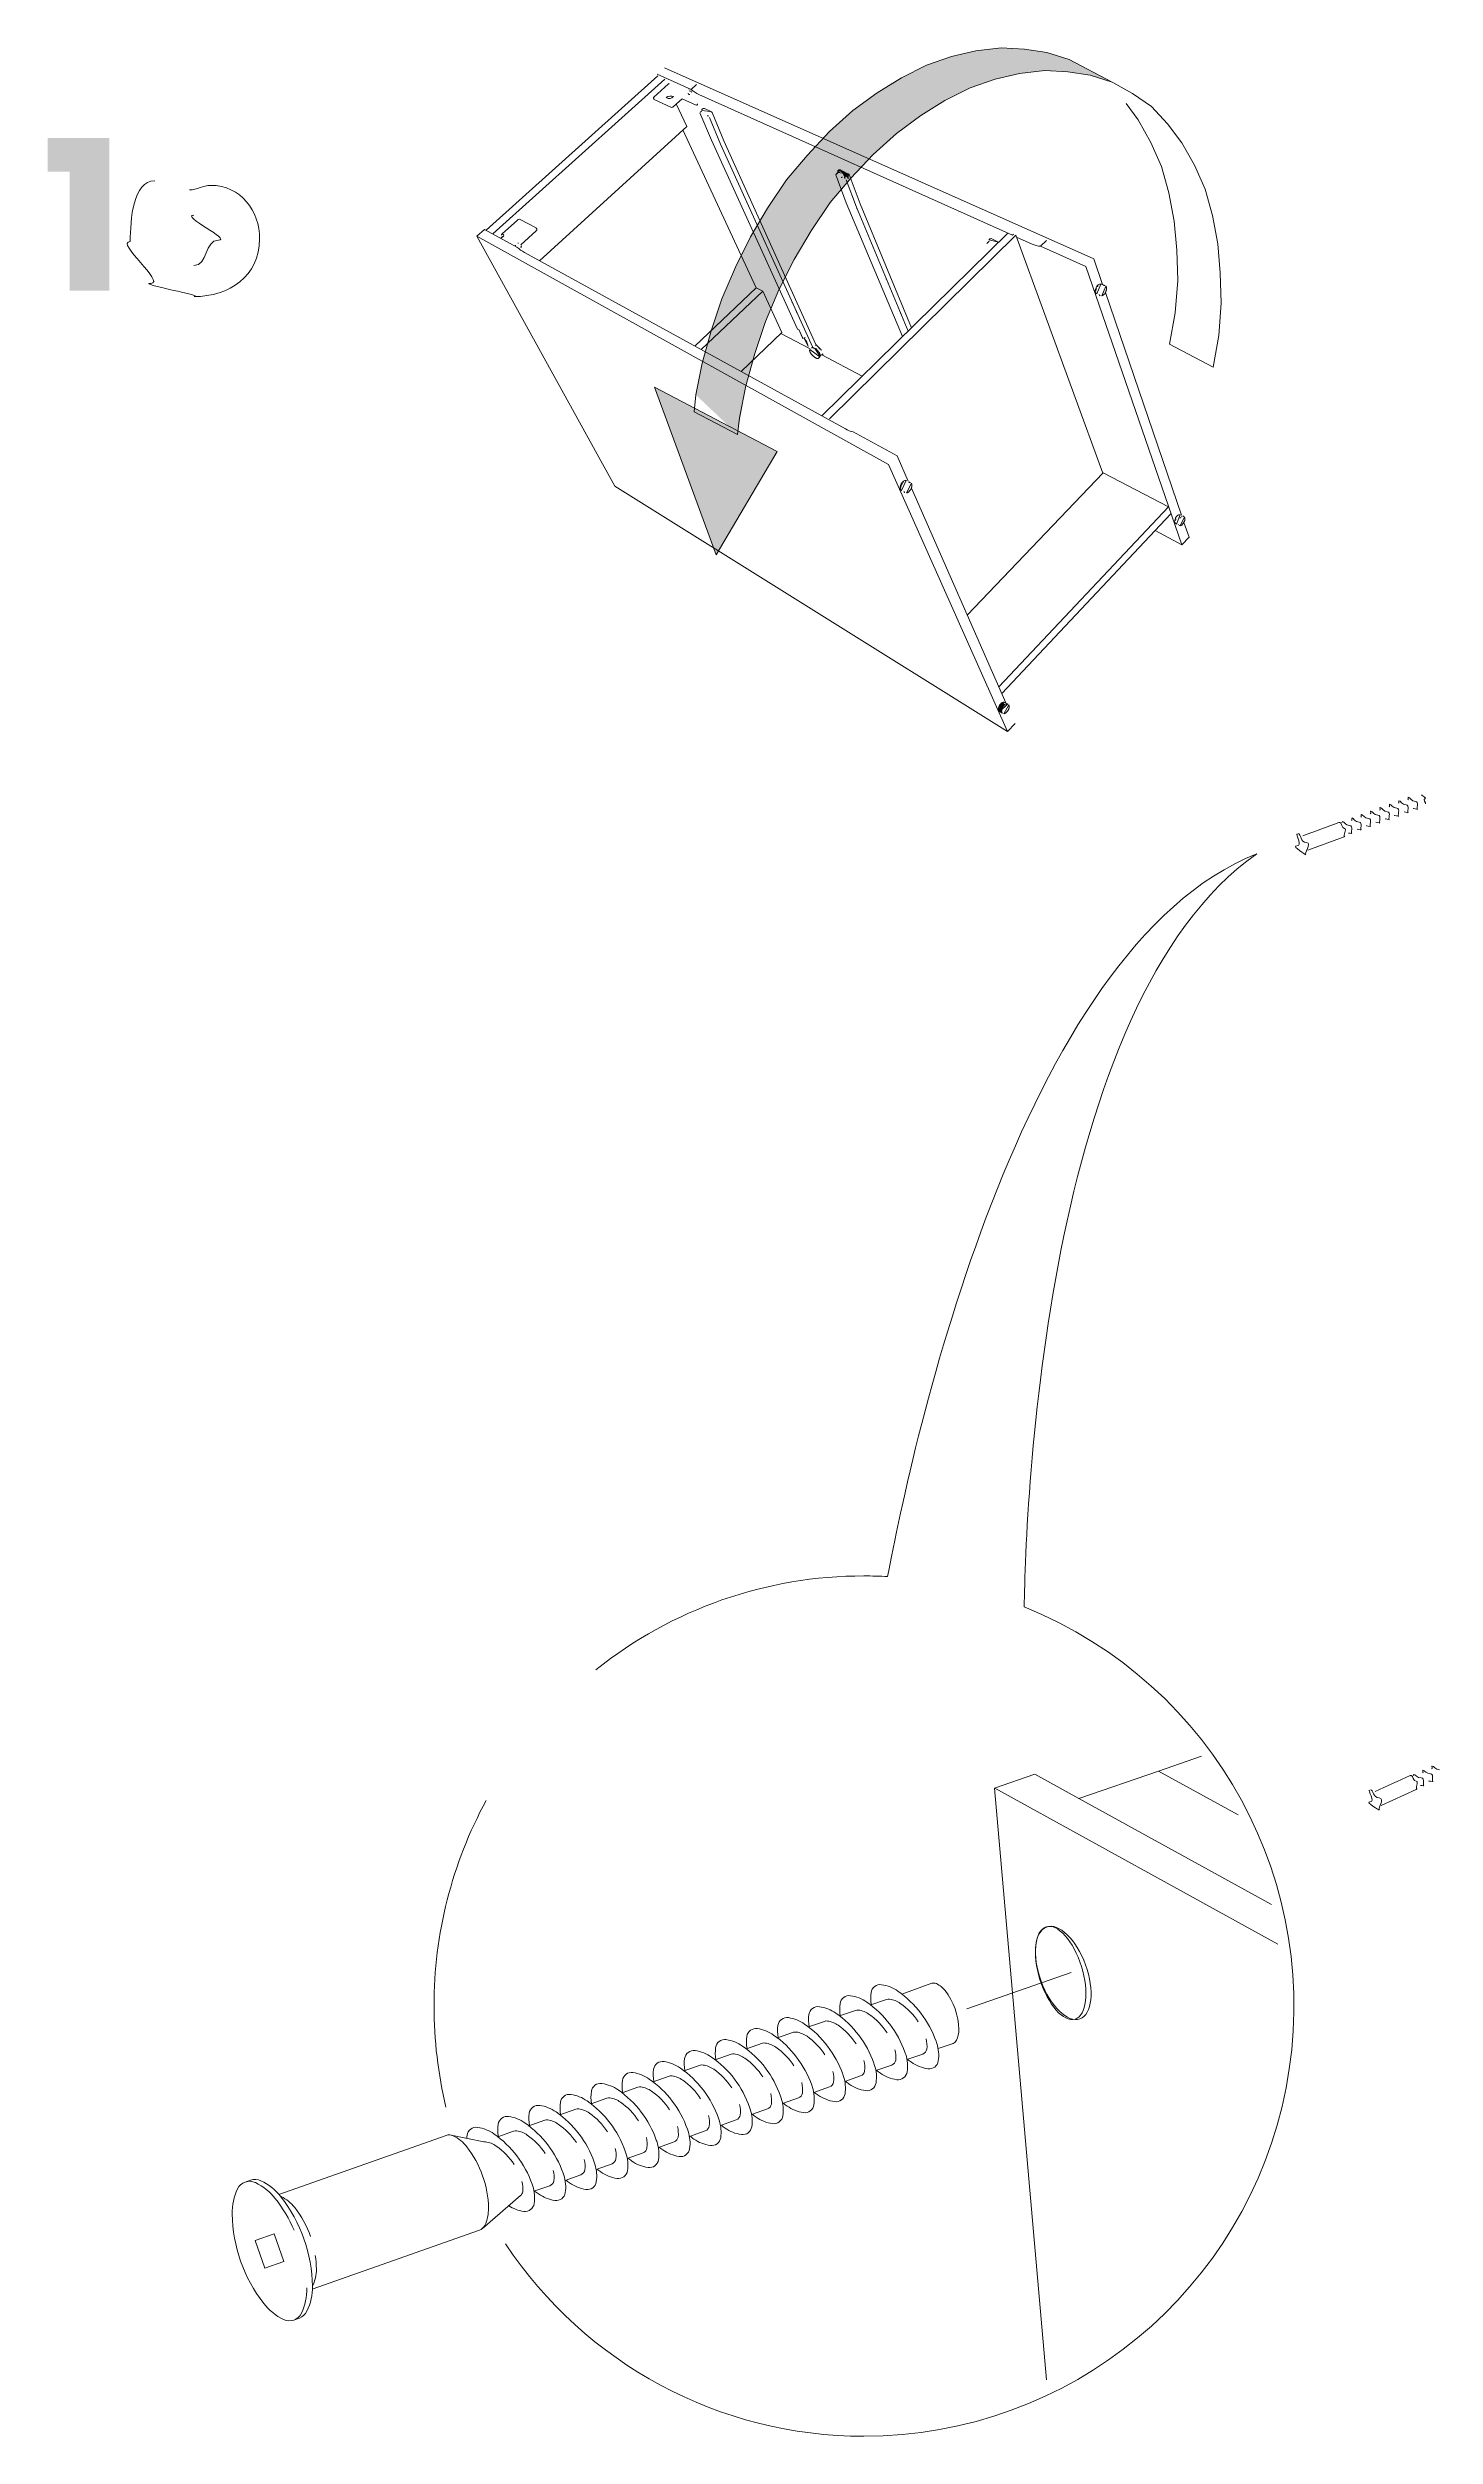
# Model space of a CAD drawing. Header units: metres. Extents: x -27.1 to 47.9, y -10.7 to 6.6.
# Drawn here: x 12.794 to 14.024, y -4.036 to -1.92 of the extents above; entities that cross this region are included whole.
import ezdxf

# ---------------------------------------------------------------- set-up
doc = ezdxf.new("R2010")
doc.units = ezdxf.units.M
doc.header["$MEASUREMENT"] = 0
doc.layers.add('PDF_Working_Num_Penna__255_Num_Penna__255_Num_Penna__255_Num_Penna__255_Num_Penna__255_Num_Penna__255', color=255, linetype='Continuous', lineweight=18)
doc.layers.add('PDF_Working_Num_Penna__7_Num_Penna__7_Num_Penna__7_Num_Penna__7_Num_Penna__7_Num_Penna__7', color=7, linetype='Continuous', lineweight=18)
doc.styles.add('GENERATED_STYLE_1', font='Arial')

msp = doc.modelspace()

# ---------------------------------------------------------------- hatches: boundary and pattern name
at = {"layer": 'PDF_Working_Num_Penna__7_Num_Penna__7_Num_Penna__7_Num_Penna__7_Num_Penna__7_Num_Penna__7', "linetype": 'Continuous', "lineweight": 18}
for points in [[(13.5255, -2.0141), (13.5463, -1.9956), (13.5677, -1.9797), (13.5892, -1.9663), (13.6116, -1.9551), (13.6338, -1.9474), (13.6552, -1.9425), (13.6776, -1.9398), (13.6982, -1.9409), (13.718, -1.9439), (13.7374, -1.9501), (13.6994, -1.9301), (13.6794, -1.9237), (13.6596, -1.9207), (13.639, -1.9196), (13.6166, -1.9223), (13.5951, -1.9272), (13.5729, -1.9349), (13.5506, -1.9461), (13.5291, -1.9595), (13.5076, -1.9753), (13.4869, -1.9939), (13.467, -2.015), (13.4486, -2.0365), (13.4319, -2.0616), (13.4169, -2.087), (13.4034, -2.1139), (13.3914, -2.142), (13.3819, -2.1704), (13.3739, -2.1991), (13.3684, -2.2272), (13.4054, -2.2623), (13.4126, -2.2193), (13.4205, -2.1906), (13.4301, -2.1623), (13.442, -2.1341), (13.4555, -2.1072), (13.4705, -2.0818), (13.4873, -2.0567), (13.5057, -2.0352)], [(13.5255, -2.0141), (13.5463, -1.9956), (13.5677, -1.9797), (13.5892, -1.9663), (13.6116, -1.9551), (13.6338, -1.9474), (13.6552, -1.9425), (13.6776, -1.9398), (13.6982, -1.9409), (13.718, -1.9439), (13.7374, -1.9501), (13.6994, -1.9301), (13.6794, -1.9237), (13.6596, -1.9207), (13.639, -1.9196), (13.6166, -1.9223), (13.5951, -1.9272), (13.5729, -1.9349), (13.5506, -1.9461), (13.5291, -1.9595), (13.5076, -1.9753), (13.4869, -1.9939), (13.467, -2.015), (13.4486, -2.0365), (13.4319, -2.0616), (13.4169, -2.087), (13.4034, -2.1139), (13.3914, -2.142), (13.3819, -2.1704), (13.3739, -2.1991), (13.3684, -2.2272), (13.4054, -2.2623), (13.4126, -2.2193), (13.4205, -2.1906), (13.4301, -2.1623), (13.442, -2.1341), (13.4555, -2.1072), (13.4705, -2.0818), (13.4873, -2.0567), (13.5057, -2.0352)], [(12.8131, -2.0293), (12.8131, -2.1347), (12.8482, -2.1347), (12.8482, -1.9995), (12.7937, -1.9995), (12.7937, -2.0293)], [(13.4405, -2.2773), (13.3316, -2.2203), (13.3864, -2.369)], [(13.4405, -2.2773), (13.3316, -2.2203), (13.3864, -2.369)]]:
    msp.add_hatch(color=7, dxfattribs=at).paths.add_polyline_path(points)

# ---------------------------------------------------------------- linework, layer by layer
at = {"layer": 'PDF_Working_Num_Penna__255_Num_Penna__255_Num_Penna__255_Num_Penna__255_Num_Penna__255_Num_Penna__255', "color": 255, "linetype": 'Continuous', "lineweight": 18, "flags": 128}
for points in [[(13.5255, -2.0141), (13.5057, -2.0352), (13.4873, -2.0567), (13.4705, -2.0818), (13.4555, -2.1072), (13.442, -2.1341), (13.4301, -2.1623), (13.4205, -2.1906), (13.4126, -2.2193), (13.407, -2.2474), (13.4054, -2.2623), (13.3667, -2.2421), (13.3684, -2.2272), (13.3739, -2.1991), (13.3819, -2.1704), (13.3914, -2.142), (13.4034, -2.1139), (13.4169, -2.087), (13.4319, -2.0616), (13.4486, -2.0365), (13.467, -2.015), (13.4869, -1.9939), (13.5076, -1.9753), (13.5291, -1.9595), (13.5506, -1.9461), (13.5729, -1.9349), (13.5951, -1.9272), (13.6166, -1.9223), (13.639, -1.9196), (13.6596, -1.9207), (13.6794, -1.9237), (13.6994, -1.9301), (13.7374, -1.9501), (13.718, -1.9439), (13.6982, -1.9409), (13.6776, -1.9398), (13.6552, -1.9425), (13.6338, -1.9474), (13.6116, -1.9551), (13.5892, -1.9663), (13.5677, -1.9797), (13.5463, -1.9956)], [(13.4405, -2.2773), (13.3316, -2.2203), (13.3864, -2.369)]]:
    msp.add_lwpolyline(points, close=True, dxfattribs=at)
for points in [[(13.7498, -1.9691), (13.7606, -1.9835), (13.7718, -2.0035), (13.7812, -2.0248), (13.7877, -2.0481), (13.7925, -2.0731), (13.7947, -2.0988), (13.7956, -2.1258), (13.7932, -2.1545), (13.7884, -2.1823), (13.827, -2.2025), (13.8319, -2.1747), (13.8342, -2.146), (13.8333, -2.119), (13.8312, -2.0933), (13.8263, -2.0683), (13.8198, -2.045), (13.8104, -2.0237), (13.7992, -2.0037), (13.7866, -1.9869), (13.7722, -1.9715), (13.7554, -1.9602), (13.7381, -1.9503), (13.7374, -1.9501)], [(13.6087, -3.6575), (13.7011, -3.6253)]]:
    msp.add_lwpolyline(points, dxfattribs=at)
at = {"layer": 'PDF_Working_Num_Penna__7_Num_Penna__7_Num_Penna__7_Num_Penna__7_Num_Penna__7_Num_Penna__7', "color": 7, "linetype": 'Continuous', "lineweight": 18, "flags": 128}
for points in [[(13.5255, -2.0141), (13.5057, -2.0352), (13.4873, -2.0567), (13.4705, -2.0818), (13.4555, -2.1072), (13.442, -2.1341), (13.4301, -2.1623), (13.4205, -2.1906), (13.4126, -2.2193), (13.407, -2.2474), (13.4054, -2.2623), (13.3667, -2.2421), (13.3684, -2.2272), (13.3739, -2.1991), (13.3819, -2.1704), (13.3914, -2.142), (13.4034, -2.1139), (13.4169, -2.087), (13.4319, -2.0616), (13.4486, -2.0365), (13.467, -2.015), (13.4869, -1.9939), (13.5076, -1.9753), (13.5291, -1.9595), (13.5506, -1.9461), (13.5729, -1.9349), (13.5951, -1.9272), (13.6166, -1.9223), (13.639, -1.9196), (13.6596, -1.9207), (13.6794, -1.9237), (13.6994, -1.9301), (13.7374, -1.9501), (13.718, -1.9439), (13.6982, -1.9409), (13.6776, -1.9398), (13.6552, -1.9425), (13.6338, -1.9474), (13.6116, -1.9551), (13.5892, -1.9663), (13.5677, -1.9797), (13.5463, -1.9956)], [(13.331, -1.9652), (13.3307, -1.9645), (13.3307, -1.9644), (13.3307, -1.964), (13.3308, -1.9638), (13.3309, -1.9636), (13.331, -1.9634)], [(13.3314, -1.9655), (13.3312, -1.9654)], [(13.3614, -1.9599), (13.3616, -1.96)], [(13.3619, -1.9607), (13.3621, -1.9609), (13.3623, -1.961), (13.3626, -1.9611), (13.3628, -1.961), (13.3629, -1.9609)], [(13.362, -1.9562), (13.3623, -1.9564)], [(13.3629, -1.9576), (13.363, -1.9578), (13.3632, -1.958)], [(13.3649, -1.9588), (13.3638, -1.9583)], [(13.3686, -1.9704), (13.3689, -1.9705)], [(13.3692, -1.9704), (13.3698, -1.9699), (13.3699, -1.9697), (13.3699, -1.9694)], [(13.3732, -1.976), (13.3731, -1.9762), (13.3729, -1.9763), (13.3727, -1.9764), (13.3726, -1.9765), (13.3725, -1.9766)], [(13.3791, -1.9792), (13.379, -1.9794), (13.379, -1.9797), (13.379, -1.9799), (13.3791, -1.9801), (13.3792, -1.9802)], [(13.381, -1.976), (13.3812, -1.9763)], [(13.3817, -1.9764), (13.3815, -1.9764)], [(13.3824, -1.9765), (13.3823, -1.9764), (13.3821, -1.9764), (13.3819, -1.9764)], [(13.3828, -1.9769), (13.3826, -1.9766)], [(13.494, -2.0303), (13.4923, -2.0319)], [(13.4937, -2.0309), (13.4936, -2.031), (13.4934, -2.0312), (13.4933, -2.0313), (13.4931, -2.0314), (13.493, -2.0315)], [(13.4948, -2.0299), (13.4937, -2.0309)], [(13.4948, -2.0299), (13.494, -2.0303)], [(13.4942, -2.0288), (13.4941, -2.03)], [(13.4948, -2.0299), (13.4955, -2.0293)], [(13.4953, -2.0284), (13.4952, -2.0285), (13.4951, -2.0287)], [(13.496, -2.0284), (13.4957, -2.0283), (13.4955, -2.0284)], [(13.4956, -2.0299), (13.4956, -2.0301)], [(13.5019, -2.0326), (13.5013, -2.0311), (13.496, -2.0284)], [(13.5029, -2.0314), (13.5027, -2.0314), (13.5025, -2.0314)], [(13.5037, -2.0315), (13.5036, -2.0314), (13.5033, -2.0314), (13.5031, -2.0314)], [(13.5042, -2.032), (13.504, -2.0317)], [(13.4972, -2.0346), (13.4976, -2.0345), (13.4977, -2.0345), (13.4979, -2.0345)], [(13.4983, -2.0344), (13.498, -2.0343), (13.4977, -2.0344)], [(13.5003, -2.0343), (13.5002, -2.0344), (13.5001, -2.0348), (13.5001, -2.0349), (13.5003, -2.0353), (13.5004, -2.0354)], [(13.5004, -2.034), (13.5004, -2.0342), (13.5003, -2.0343), (13.5003, -2.0345), (13.5003, -2.0347), (13.5004, -2.035), (13.5006, -2.0352)], [(13.5034, -2.0332), (13.5033, -2.0349), (13.5015, -2.033)], [(13.5033, -2.0357), (13.5033, -2.0354), (13.5032, -2.0352), (13.5033, -2.035), (13.5034, -2.0353), (13.5034, -2.0355)], [(13.5033, -2.0349), (13.5035, -2.0349), (13.5037, -2.0349)], [(13.5033, -2.035), (13.5036, -2.0351)], [(13.5037, -2.033), (13.5036, -2.0331), (13.5034, -2.0332)], [(13.5042, -2.032), (13.5042, -2.0321), (13.5042, -2.0323), (13.5042, -2.0325), (13.5041, -2.0326), (13.5039, -2.0328)], [(13.511, -2.0616), (13.5111, -2.0619), (13.5112, -2.0621), (13.5113, -2.0623)], [(13.198, -2.0861), (13.1961, -2.0878), (13.196, -2.088), (13.1959, -2.0882), (13.1958, -2.0884)], [(13.1965, -2.0846), (13.1979, -2.0854)], [(13.1967, -2.0868), (13.1966, -2.0869)], [(13.1979, -2.0854), (13.1981, -2.0855)], [(13.1981, -2.0855), (13.1982, -2.0857)], [(13.2084, -2.0946), (13.2083, -2.0948), (13.2082, -2.095), (13.2081, -2.0952)], [(13.2111, -2.0926), (13.2109, -2.0926), (13.2106, -2.0927)], [(13.2131, -2.0966), (13.2133, -2.0965), (13.2134, -2.0963), (13.2135, -2.0961), (13.2136, -2.0959), (13.2136, -2.0956), (13.2137, -2.0954), (13.2136, -2.0952)], [(13.2274, -2.0803), (13.2274, -2.0804), (13.2274, -2.0808), (13.2274, -2.081), (13.2273, -2.0812), (13.2272, -2.0814), (13.227, -2.0815)], [(13.6281, -2.0913), (13.6263, -2.093)], [(13.6283, -2.091), (13.6282, -2.0911), (13.6281, -2.0913)], [(13.6491, -2.0857), (13.65, -2.0848)], [(13.2115, -2.0972), (13.2114, -2.0973)], [(13.537, -2.1238), (13.537, -2.1242), (13.5371, -2.1243), (13.5372, -2.1245)], [(13.7231, -2.1351), (13.723, -2.1353)], [(13.7231, -2.1345), (13.7231, -2.1347)], [(13.7233, -2.1339), (13.7232, -2.1341)], [(13.7234, -2.1333), (13.7234, -2.1335), (13.7233, -2.1338)], [(13.7236, -2.133), (13.7235, -2.1331)], [(13.7248, -2.1307), (13.7247, -2.1309), (13.7246, -2.1311), (13.7245, -2.1312), (13.7244, -2.1314)], [(13.7271, -2.1291), (13.727, -2.1292)], [(13.7318, -2.1309), (13.732, -2.1312), (13.7321, -2.1314), (13.7322, -2.1317), (13.7323, -2.132), (13.7323, -2.1323), (13.7324, -2.1326), (13.7324, -2.1329), (13.7324, -2.1332), (13.7324, -2.1336), (13.7323, -2.134), (13.7322, -2.1343), (13.7322, -2.1347), (13.732, -2.1351), (13.7319, -2.1354), (13.7318, -2.1358), (13.7316, -2.1362), (13.7314, -2.1365), (13.7312, -2.1368), (13.731, -2.1372), (13.7308, -2.1375), (13.7306, -2.1378), (13.7303, -2.138), (13.7301, -2.1383), (13.7298, -2.1385), (13.7296, -2.1388), (13.7293, -2.1389), (13.729, -2.1391), (13.7287, -2.1392), (13.7285, -2.1393), (13.7282, -2.1394)], [(13.7301, -2.1302), (13.7299, -2.1302)], [(13.7309, -2.1303), (13.7311, -2.1304), (13.7308, -2.1303), (13.7306, -2.1302), (13.7303, -2.1302), (13.73, -2.1303)], [(13.7309, -2.1303), (13.7307, -2.1302)], [(13.4526, -2.1425), (13.4525, -2.1423)], [(13.4538, -2.145), (13.4536, -2.1448), (13.4535, -2.1446)], [(13.4541, -2.1458), (13.4539, -2.1455)], [(13.4544, -2.1463), (13.4542, -2.1461)], [(13.4573, -2.1527), (13.4571, -2.1525)], [(13.4576, -2.1537), (13.4575, -2.1535)], [(13.458, -2.1543), (13.4579, -2.1542), (13.4577, -2.154)], [(13.5498, -2.1546), (13.5499, -2.1549), (13.55, -2.1551), (13.5501, -2.1553)], [(13.7259, -2.1383), (13.726, -2.1384)], [(13.7261, -2.1386), (13.7262, -2.1387)], [(13.7265, -2.1391), (13.7263, -2.1389)], [(13.7268, -2.1393), (13.7266, -2.1392)], [(13.4596, -2.1692), (13.4629, -2.1766), (13.4631, -2.1768), (13.4632, -2.177)], [(13.4636, -2.1772), (13.4636, -2.1774)], [(13.4645, -2.177), (13.4654, -2.1762)], [(13.4646, -2.1769), (13.4647, -2.1771)], [(13.4784, -2.1934), (13.4772, -2.1946), (13.4769, -2.1948), (13.4767, -2.1949), (13.4765, -2.1949), (13.4762, -2.1949), (13.4758, -2.1949), (13.4756, -2.1948), (13.4754, -2.1948), (13.4752, -2.1947), (13.475, -2.1946), (13.4747, -2.1945), (13.4744, -2.1943), (13.4742, -2.1942), (13.4739, -2.194), (13.4736, -2.1938), (13.4734, -2.1936), (13.4731, -2.1934), (13.4728, -2.1932), (13.4726, -2.193), (13.4723, -2.1927), (13.4721, -2.1925), (13.4718, -2.1923), (13.4716, -2.192), (13.4714, -2.1918), (13.4712, -2.1915), (13.4709, -2.1913), (13.4707, -2.191), (13.4705, -2.1908), (13.4704, -2.1905), (13.4702, -2.1902), (13.47, -2.19), (13.4699, -2.1897), (13.4697, -2.1895), (13.4696, -2.1892), (13.4695, -2.189), (13.4694, -2.1888), (13.4694, -2.1885), (13.4693, -2.1883), (13.4693, -2.1881), (13.4692, -2.1879), (13.4692, -2.1877), (13.4692, -2.1875), (13.4693, -2.1872), (13.4694, -2.187), (13.4695, -2.1869)], [(13.4708, -2.1856), (13.4711, -2.1854), (13.4714, -2.1853), (13.4717, -2.1852)], [(13.472, -2.1851), (13.4721, -2.1853), (13.4722, -2.1854), (13.4725, -2.1856), (13.4728, -2.1857), (13.4731, -2.1858), (13.4734, -2.1859)], [(13.4738, -2.186), (13.4741, -2.1862), (13.4744, -2.1864), (13.4747, -2.1866), (13.4749, -2.1868), (13.4752, -2.187), (13.4755, -2.1872), (13.4757, -2.1874), (13.476, -2.1877), (13.4762, -2.1879), (13.4764, -2.1882), (13.4767, -2.1884), (13.4769, -2.1887), (13.4771, -2.1889), (13.4773, -2.1892), (13.4775, -2.1894), (13.4777, -2.1897), (13.4779, -2.1899), (13.478, -2.1902), (13.4781, -2.1904), (13.4783, -2.1907), (13.4784, -2.191), (13.4785, -2.1912), (13.4786, -2.1914), (13.4787, -2.1916), (13.4787, -2.1919), (13.4788, -2.1921), (13.4788, -2.1923), (13.4788, -2.1925), (13.4788, -2.1927), (13.4787, -2.1929), (13.4786, -2.1932)], [(13.4747, -2.1823), (13.4748, -2.1827), (13.4748, -2.1828), (13.4747, -2.183), (13.4746, -2.1832), (13.4744, -2.1833), (13.4746, -2.1832), (13.4747, -2.1831)], [(13.4751, -2.1828), (13.4789, -2.1866)], [(13.4754, -2.1863), (13.4752, -2.1862)], [(13.4781, -2.1864), (13.4778, -2.1862), (13.4775, -2.1862)], [(13.4781, -2.1864), (13.4784, -2.1863), (13.4787, -2.1864)], [(13.4791, -2.1869), (13.4794, -2.1874), (13.4795, -2.1877), (13.4794, -2.188)], [(13.4793, -2.1916), (13.4795, -2.1917), (13.4797, -2.1918), (13.48, -2.1918)], [(13.4803, -2.1917), (13.4808, -2.1913), (13.4809, -2.1911), (13.4808, -2.1908)], [(13.4405, -2.2773), (13.3316, -2.2203), (13.3864, -2.369)], [(13.5508, -2.3066), (13.5507, -2.3068), (13.5506, -2.307)], [(13.5512, -2.306), (13.551, -2.3062), (13.5509, -2.3064)], [(13.5516, -2.3055), (13.5514, -2.3056), (13.5513, -2.3058)], [(13.5527, -2.3043), (13.5525, -2.3044)], [(13.5543, -2.3033), (13.5541, -2.3034)], [(13.5547, -2.3032), (13.5546, -2.3033)], [(13.5594, -2.3055), (13.5595, -2.3058), (13.5596, -2.3061), (13.5597, -2.3064), (13.5598, -2.3067), (13.5598, -2.307), (13.5598, -2.3073), (13.5598, -2.3076), (13.5598, -2.308), (13.5598, -2.3084), (13.5597, -2.3087), (13.5596, -2.3091), (13.5595, -2.3095), (13.5594, -2.3099), (13.5592, -2.3102), (13.559, -2.3106), (13.5588, -2.311), (13.5586, -2.3113), (13.5584, -2.3116), (13.5581, -2.3119), (13.5579, -2.3122), (13.5576, -2.3125), (13.5574, -2.3128), (13.5571, -2.313), (13.5568, -2.3133), (13.5565, -2.3135), (13.5562, -2.3136), (13.5559, -2.3138), (13.5556, -2.3139), (13.5553, -2.3139), (13.555, -2.314)], [(13.5584, -2.3048), (13.5586, -2.3049), (13.5584, -2.3047), (13.5581, -2.3047), (13.5577, -2.3046), (13.5574, -2.3046), (13.5571, -2.3047)], [(13.55, -2.3096), (13.5499, -2.3098)], [(13.55, -2.309), (13.55, -2.3092)], [(13.5502, -2.3084), (13.5501, -2.3086), (13.5501, -2.3088)], [(13.5503, -2.3078), (13.5502, -2.308)], [(13.5506, -2.3072), (13.5505, -2.3073), (13.5504, -2.3076)], [(13.5528, -2.3129), (13.5529, -2.3131)], [(13.5531, -2.3133), (13.5532, -2.3134)], [(13.5533, -2.3136), (13.5535, -2.3137)], [(13.7936, -2.3386), (13.7935, -2.3388)], [(13.7939, -2.3376), (13.7938, -2.3377)], [(13.7941, -2.337), (13.794, -2.3372), (13.7939, -2.3374)], [(13.7959, -2.3344), (13.796, -2.3343)], [(13.7961, -2.3421), (13.7962, -2.3422)], [(13.7969, -2.3429), (13.7971, -2.343)], [(13.7975, -2.3364), (13.7976, -2.3363)], [(13.8015, -2.3353), (13.8016, -2.3355), (13.8017, -2.3357), (13.8018, -2.3359), (13.8019, -2.3361), (13.8019, -2.3363), (13.802, -2.3366), (13.802, -2.3369), (13.802, -2.3372), (13.802, -2.3375), (13.8019, -2.3378), (13.8018, -2.3382), (13.8018, -2.3385), (13.8017, -2.3388), (13.8015, -2.3392), (13.8014, -2.3395), (13.8013, -2.3398), (13.8011, -2.3401), (13.8009, -2.3404), (13.8007, -2.3407), (13.8005, -2.341), (13.8003, -2.3413), (13.8001, -2.3416), (13.7999, -2.3418), (13.7996, -2.3421), (13.7994, -2.3423), (13.7992, -2.3425), (13.7989, -2.3426), (13.7987, -2.3427), (13.7984, -2.3429), (13.7982, -2.343), (13.798, -2.343), (13.7977, -2.3431)], [(13.7979, -2.336), (13.798, -2.3359)], [(13.7983, -2.3357), (13.7984, -2.3355)], [(13.799, -2.3351), (13.7992, -2.335)], [(13.801, -2.3349), (13.8006, -2.3348), (13.8004, -2.3348), (13.8001, -2.3348), (13.7999, -2.3348)], [(13.6372, -2.5052), (13.6372, -2.5054)], [(13.6372, -2.5054), (13.6395, -2.5068)], [(13.6372, -2.5059), (13.6395, -2.5073)], [(13.6372, -2.5064), (13.6395, -2.5078)], [(13.6374, -2.5046), (13.6373, -2.5048)], [(13.6373, -2.5049), (13.6396, -2.5063), (13.6397, -2.5061)], [(13.6375, -2.5043), (13.6397, -2.5058), (13.6398, -2.5056)], [(13.6378, -2.5035), (13.6377, -2.5037), (13.6376, -2.5039)], [(13.6377, -2.5038), (13.6399, -2.5052), (13.64, -2.505)], [(13.638, -2.503), (13.6379, -2.5032), (13.6378, -2.5034)], [(13.6379, -2.5032), (13.6402, -2.5046), (13.6403, -2.5045)], [(13.6383, -2.5025), (13.6382, -2.5026), (13.6381, -2.5028)], [(13.6382, -2.5027), (13.6405, -2.5041), (13.6406, -2.504)], [(13.6387, -2.502), (13.6385, -2.5021), (13.6384, -2.5023)], [(13.6385, -2.5022), (13.6408, -2.5036), (13.6409, -2.5035)], [(13.639, -2.5015), (13.6389, -2.5016), (13.6388, -2.5018)], [(13.6389, -2.5017), (13.6411, -2.5031), (13.6413, -2.503)], [(13.6394, -2.5011), (13.6393, -2.5012)], [(13.6393, -2.5012), (13.6415, -2.5027), (13.6417, -2.5026)], [(13.6395, -2.5068), (13.6396, -2.5066)], [(13.6395, -2.5073), (13.6395, -2.5071)], [(13.6395, -2.5078), (13.6395, -2.5076)], [(13.6396, -2.5082), (13.6395, -2.5081)], [(13.6397, -2.5086), (13.6396, -2.5085)], [(13.6398, -2.5007), (13.6397, -2.5008)], [(13.6397, -2.5008), (13.6419, -2.5022), (13.6421, -2.5022)], [(13.6401, -2.5092), (13.64, -2.5091)], [(13.6403, -2.5004), (13.6401, -2.5005)], [(13.6403, -2.5004), (13.6425, -2.5018), (13.6424, -2.5019)], [(13.6407, -2.5001), (13.6405, -2.5002)], [(13.6411, -2.4999), (13.6409, -2.5)], [(13.6457, -2.5019), (13.6458, -2.502), (13.6459, -2.5023), (13.646, -2.5025), (13.6461, -2.5027), (13.6461, -2.503), (13.6461, -2.5033), (13.6461, -2.5036), (13.6461, -2.5039), (13.6461, -2.5042), (13.646, -2.5046), (13.6459, -2.5049), (13.6458, -2.5052), (13.6457, -2.5056), (13.6455, -2.5059), (13.6454, -2.5062), (13.6452, -2.5066), (13.645, -2.5069), (13.6448, -2.5072), (13.6446, -2.5075), (13.6444, -2.5078), (13.6441, -2.5081), (13.6439, -2.5083), (13.6436, -2.5085), (13.6434, -2.5088), (13.6431, -2.509), (13.6429, -2.5092), (13.6426, -2.5093), (13.6423, -2.5094), (13.6421, -2.5095), (13.6418, -2.5096), (13.6416, -2.5096), (13.6413, -2.5097)], [(13.643, -2.5015), (13.6428, -2.5016)], [(13.6434, -2.5013), (13.6433, -2.5014)], [(13.6438, -2.5012), (13.6436, -2.5012)], [(13.6452, -2.5014), (13.645, -2.5013), (13.6448, -2.5012), (13.6445, -2.5012), (13.6443, -2.5012), (13.644, -2.5012), (13.6437, -2.5013)], [(13.6442, -2.5011), (13.644, -2.5011)], [(13.6449, -2.5013), (13.6448, -2.5012)], [(12.9945, -3.8568), (12.9775, -3.8628)]]:
    msp.add_lwpolyline(points, close=True, dxfattribs=at)
for points in [[(13.1825, -2.0813), (13.3347, -1.9446)], [(13.334, -1.9431), (13.3641, -1.9566)], [(13.729, -2.1294), (13.7211, -2.1065), (13.3405, -1.9373)], [(13.3407, -1.9473), (13.1882, -2.0844)], [(13.3312, -1.9633), (13.3442, -1.9515), (13.3445, -1.9514), (13.3448, -1.9513)], [(13.7498, -1.9691), (13.7606, -1.9835), (13.7718, -2.0035), (13.7812, -2.0248), (13.7877, -2.0481), (13.7925, -2.0731), (13.7947, -2.0988), (13.7956, -2.1258), (13.7932, -2.1545), (13.7884, -2.1823), (13.827, -2.2025), (13.8319, -2.1747), (13.8342, -2.146), (13.8333, -2.119), (13.8312, -2.0933), (13.8263, -2.0683), (13.8198, -2.045), (13.8104, -2.0237), (13.7992, -2.0037), (13.7866, -1.9869), (13.7722, -1.9715), (13.7554, -1.9602), (13.7381, -1.9503), (13.7374, -1.9501)], [(13.2297, -2.1083), (13.3602, -1.9895)], [(13.3602, -1.9895), (13.3509, -1.9694)], [(13.3821, -2.0015), (13.3719, -1.9772)], [(13.3902, -2.005), (13.3804, -1.9815)], [(13.3932, -2.0021), (13.3828, -1.9769)], [(13.4219, -2.1323), (13.3569, -1.9924)], [(13.459, -2.1692), (13.4585, -2.169), (13.3821, -2.0015)], [(13.472, -2.1851), (13.3902, -2.005)], [(13.4751, -2.1828), (13.4749, -2.1826), (13.4748, -2.1825), (13.3932, -2.0021)], [(13.5017, -2.0571), (13.4923, -2.0321)], [(13.5107, -2.0609), (13.5016, -2.0367)], [(13.5139, -2.058), (13.5042, -2.032)], [(13.5515, -2.1755), (13.5017, -2.0571)], [(13.5565, -2.1706), (13.5107, -2.0609)], [(13.5594, -2.1677), (13.5139, -2.058)], [(13.6447, -2.5256), (13.5392, -2.2888), (13.1741, -2.0866)], [(13.2131, -2.0942), (13.2269, -2.0817)], [(13.6448, -2.0838), (13.4799, -2.2458)], [(13.4867, -2.2483), (13.652, -2.0857)], [(13.652, -2.0857), (13.7293, -2.2967)], [(13.674, -2.0955), (13.7141, -2.1135)], [(13.7141, -2.1135), (13.7993, -2.36)], [(13.4085, -2.2065), (13.4445, -2.1718), (13.4276, -2.1353), (13.4219, -2.1323), (13.3675, -2.184)], [(13.4276, -2.1353), (13.3731, -2.1871)], [(13.7989, -2.3337), (13.7314, -2.1365)], [(13.4696, -2.1864), (13.4436, -2.1727)], [(13.5157, -2.2106), (13.4799, -2.1918)], [(13.6089, -2.4223), (13.7295, -2.2964)], [(13.7295, -2.2964), (13.7873, -2.3263)], [(13.5594, -2.3099), (13.6432, -2.5001)], [(13.7873, -2.3263), (13.6369, -2.4859)], [(13.7895, -2.3326), (13.6396, -2.4919)], [(13.7993, -2.36), (13.7755, -2.3474)], [(13.8011, -2.3402), (13.8056, -2.3533), (13.7993, -2.36)], [(13.911, -2.6306), (13.943, -2.6188)], [(13.6689, -3.4494), (13.6332, -3.4619)], [(13.7784, -3.4468), (13.708, -3.4711), (13.6689, -3.4494)], [(13.7784, -3.4468), (13.8165, -3.4336)], [(13.8493, -3.4856), (13.7784, -3.4468)], [(13.6332, -3.4619), (13.6791, -3.9863)], [(13.8843, -3.6002), (13.6333, -3.4619)], [(13.8787, -3.565), (13.708, -3.4711)], [(13.976, -3.4771), (14.0071, -3.4631)], [(13.6087, -3.6575), (13.7011, -3.6253)], [(13.0031, -3.8812), (12.9861, -3.8872), (12.9775, -3.8628)], [(12.9945, -3.8568), (13.0031, -3.8812)]]:
    msp.add_lwpolyline(points, dxfattribs=at)
for points in [[(13.3314, -1.9655), (13.3461, -1.9723, 0.271074), (13.3484, -1.9717), (13.3561, -1.9647), (13.3686, -1.9704)], [(13.6491, -2.0857), (13.371, -1.9609, -0.061903), (13.3641, -1.9566), (13.369, -1.9522)], [(13.1962, -2.0858), (13.1961, -2.0855), (13.1961, -2.0853), (13.1961, -2.0851), (13.1962, -2.085), (13.1963, -2.0848), (13.1965, -2.0846), (13.2101, -2.0723, -0.302676), (13.2125, -2.0717), (13.2267, -2.0793), (13.2269, -2.0795), (13.2274, -2.0803)], [(13.5566, -2.3037), (13.5467, -2.2813), (13.5079, -2.26, -0.084788), (13.5009, -2.2573), (13.2165, -2.101, -0.048701), (13.2097, -2.0963), (13.181, -2.0805), (13.1741, -2.0866), (13.2964, -2.3081), (13.6447, -2.5256), (13.6513, -2.5185)], [(13.6792, -2.0904), (13.674, -2.0955, -0.098524), (13.6665, -2.0936), (13.6526, -2.0873)], [(13.5384, -3.2744, 0.013721), (13.5174, -3.2738, 0.170627), (13.2798, -3.3569)], [(13.1997, -3.8657, 0.251647), (13.5174, -4.0362, 0.825131), (13.6595, -3.3013)], [(13.1825, -3.4727, 0.125882), (13.1362, -3.655, 0.059247), (13.1468, -3.7445)], [(13.5561, -3.7022, 0.013418), (13.5595, -3.7047, 0.116392), (13.574, -3.7105, 0.413911), (13.5833, -3.7036, 0.116309), (13.5819, -3.6881, 0.003523), (13.5813, -3.6862, 0.156719), (13.5475, -3.6418, 0.116685), (13.533, -3.636, 0.413443), (13.5237, -3.643, 0.08056), (13.524, -3.6538)], [(13.5831, -3.6927), (13.5964, -3.688, 0.199741), (13.5994, -3.6853, 0.116909), (13.6015, -3.6757, 0.162178), (13.5893, -3.6413, 0.115581), (13.5816, -3.6351, 0.198968), (13.5777, -3.6348), (13.5509, -3.6443)], [(13.501, -3.7216, 0.013402), (13.5044, -3.7242, 0.11615), (13.5189, -3.7299, 0.415381), (13.5281, -3.723, 0.116641), (13.5268, -3.7075, 0.002145), (13.5262, -3.7057, 0.156796), (13.4924, -3.6612, 0.116579), (13.4779, -3.6555, 0.412933), (13.4686, -3.6624, 0.081427), (13.4688, -3.6733)], [(13.4958, -3.6637), (13.5099, -3.6588, -0.122264), (13.5125, -3.6585, -0.116369), (13.522, -3.6623, -0.09603), (13.5379, -3.6787)], [(13.5285, -3.7119, 0.011338), (13.532, -3.7144, 0.117025), (13.5464, -3.7202, 0.414959), (13.5557, -3.7133, 0.116568), (13.5544, -3.6978, 0.004288), (13.5537, -3.6959, 0.156814), (13.5199, -3.6515, 0.116898), (13.5055, -3.6458, 0.413812), (13.4962, -3.6527, 0.081837), (13.4964, -3.6635)], [(13.5234, -3.654), (13.5375, -3.649, -0.121143), (13.5401, -3.6488, -0.116344), (13.5496, -3.6526, -0.096465), (13.5655, -3.669)], [(13.4459, -3.7411, 0.01346), (13.4493, -3.7436, 0.116057), (13.4638, -3.7494, 0.414621), (13.473, -3.7425, 0.116289), (13.4717, -3.727, 0.002868), (13.4711, -3.7251, 0.156561), (13.4373, -3.6807, 0.116654), (13.4228, -3.6749, 0.4162), (13.4136, -3.6818, 0.080953), (13.4137, -3.6927)], [(13.4407, -3.6832), (13.4548, -3.6782, -0.119109), (13.4574, -3.678, -0.116136), (13.4669, -3.6817, -0.096311), (13.4828, -3.6982)], [(13.4734, -3.7314, 0.010498), (13.4769, -3.7339, 0.11666), (13.4913, -3.7396, 0.415309), (13.5006, -3.7328, 0.116572), (13.4993, -3.7173, 0.00642), (13.4986, -3.7154, 0.156699), (13.4648, -3.671, 0.116418), (13.4504, -3.6652, 0.414191), (13.4411, -3.6721, 0.081375), (13.4413, -3.683)], [(13.4683, -3.6735), (13.4824, -3.6685, -0.122403), (13.485, -3.6682, -0.115838), (13.4945, -3.672, -0.096452), (13.5104, -3.6885)], [(13.3908, -3.7606, 0.009854), (13.3942, -3.7631, 0.11609), (13.4087, -3.7688, 0.412522), (13.4179, -3.7619, 0.116317), (13.4166, -3.7464, 0.006433), (13.416, -3.7446, 0.156699), (13.3822, -3.7001, 0.116101), (13.3677, -3.6944, 0.414404), (13.3584, -3.7014, 0.08178), (13.3586, -3.7122)], [(13.4183, -3.7508, 0.010506), (13.4218, -3.7534, 0.115538), (13.4362, -3.7591, 0.414815), (13.4455, -3.7522, 0.116572), (13.4441, -3.7367, 0.00428), (13.4435, -3.7348, 0.156704), (13.4097, -3.6904, 0.116085), (13.3953, -3.6847, 0.413885), (13.3859, -3.6917, 0.081793), (13.3862, -3.7025)], [(13.3856, -3.7027), (13.3997, -3.6977, -0.120697), (13.4023, -3.6974, -0.115838), (13.4118, -3.7012, -0.096012), (13.4277, -3.7177)], [(13.4132, -3.6929), (13.4273, -3.6879, -0.120841), (13.4298, -3.6877, -0.115592), (13.4393, -3.6915, -0.096219), (13.4553, -3.7079)], [(13.5004, -3.7218), (13.5144, -3.7169, 0.279038), (13.5179, -3.7126, 0.107772), (13.5173, -3.7033)], [(13.528, -3.7121), (13.542, -3.7072, 0.278749), (13.5455, -3.7029, 0.106304), (13.5449, -3.6936)], [(13.5555, -3.7024), (13.5695, -3.6975, 0.278986), (13.5731, -3.6932, 0.10821), (13.5724, -3.6839)], [(13.3081, -3.7897, 0.012793), (13.3115, -3.7923, 0.116311), (13.326, -3.798, 0.41546), (13.3352, -3.7911, 0.116284), (13.3339, -3.7756, 0.00214), (13.3333, -3.7737, 0.156591), (13.2995, -3.7293, 0.11595), (13.285, -3.7236, 0.413507), (13.2757, -3.7305, 0.080958), (13.2759, -3.7414)], [(13.3357, -3.78, 0.011363), (13.3391, -3.7825, 0.116115), (13.3535, -3.7883, 0.414671), (13.3628, -3.7814, 0.116621), (13.3615, -3.7659, 0.005691), (13.3608, -3.764, 0.156625), (13.327, -3.7196, 0.116459), (13.3126, -3.7138, 0.413397), (13.3033, -3.7208, 0.081002), (13.3035, -3.7316)], [(13.3632, -3.7703, 0.008862), (13.3666, -3.7728, 0.116235), (13.3811, -3.7785, 0.414142), (13.3904, -3.7717, 0.116641), (13.389, -3.7562, 0.003523), (13.3884, -3.7543, 0.156726), (13.3546, -3.7099, 0.11575), (13.3402, -3.7041, 0.413856), (13.3309, -3.711, 0.080959), (13.3311, -3.7219)], [(13.3305, -3.7221), (13.3446, -3.7171, -0.12184), (13.3472, -3.7169, -0.116371), (13.3567, -3.7206, -0.096324), (13.3726, -3.7371)], [(13.358, -3.7124), (13.3722, -3.7074, -0.122879), (13.3747, -3.7072, -0.116594), (13.3842, -3.7109, -0.09643), (13.4002, -3.7274)], [(13.4453, -3.7413), (13.4593, -3.7364, 0.277707), (13.4628, -3.7321, 0.106399), (13.4622, -3.7228)], [(13.4729, -3.7316), (13.4869, -3.7266, 0.277554), (13.4904, -3.7223, 0.106335), (13.4898, -3.713)], [(13.253, -3.8092, 0.012583), (13.2564, -3.8117, 0.116369), (13.2709, -3.8175, 0.415256), (13.2801, -3.8106, 0.117171), (13.2788, -3.7951, 0.00142), (13.2782, -3.7932, 0.156453), (13.2444, -3.7488, 0.115579), (13.2299, -3.743, 0.413244), (13.2206, -3.75, 0.081002), (13.2208, -3.7608)], [(13.2478, -3.7513), (13.2619, -3.7463, -0.122233), (13.2645, -3.7461, -0.115999), (13.274, -3.7498, -0.096883), (13.2899, -3.7663)], [(13.2805, -3.7995, 0.011934), (13.284, -3.802, 0.116459), (13.2984, -3.8077, 0.415005), (13.3077, -3.8008, 0.116309), (13.3064, -3.7853, 0.010706), (13.3057, -3.7835, 0.156603), (13.2719, -3.739, 0.116065), (13.2575, -3.7333, 0.415553), (13.2483, -3.7401, 0.08137), (13.2484, -3.7511)], [(13.2754, -3.7416), (13.2895, -3.7366, -0.119109), (13.2921, -3.7363, -0.116868), (13.3015, -3.7401, -0.096606), (13.3175, -3.7566)], [(13.3029, -3.7318), (13.317, -3.7269, -0.120584), (13.3196, -3.7266, -0.117241), (13.3291, -3.7304, -0.096711), (13.345, -3.7468)], [(13.3902, -3.7608), (13.4042, -3.7558, 0.276919), (13.4077, -3.7515, 0.105928), (13.4071, -3.7422)], [(13.4178, -3.751), (13.4318, -3.7461, 0.27963), (13.4353, -3.7418, 0.106272), (13.4347, -3.7325)], [(13.2025, -3.8319, 0.10625), (13.2158, -3.8369, 0.414426), (13.225, -3.83, 0.11628), (13.2237, -3.8145, 0.007156), (13.2231, -3.8127, 0.156455), (13.1893, -3.7682, 0.115822), (13.1748, -3.7625, 0.414152), (13.1655, -3.7694, 0.016429), (13.1653, -3.7721)], [(13.1927, -3.7708), (13.2068, -3.7658, -0.120697), (13.2094, -3.7655, -0.116245), (13.2189, -3.7693, -0.096729), (13.2348, -3.7857)], [(13.2254, -3.8189, 0.013423), (13.2289, -3.8215, 0.116182), (13.2433, -3.8272, 0.413297), (13.2526, -3.8203, 0.116046), (13.2512, -3.8048, 0.006433), (13.2506, -3.8029, 0.156573), (13.2168, -3.7585, 0.116238), (13.2024, -3.7528, 0.414538), (13.1931, -3.7596, 0.081414), (13.1933, -3.7705)], [(13.2203, -3.761), (13.2344, -3.756, -0.122713), (13.2369, -3.7558, -0.116161), (13.2464, -3.7596, -0.096017), (13.2624, -3.776)], [(13.3351, -3.7802), (13.3491, -3.7753, 0.278804), (13.3526, -3.771, 0.106335), (13.352, -3.7617)], [(13.3626, -3.7705), (13.3767, -3.7655, 0.277083), (13.3802, -3.7613, 0.106362), (13.3795, -3.7519)], [(12.9987, -3.8219), (13.1469, -3.7696, -0.199219), (13.1532, -3.7699, -0.117061), (13.1653, -3.7797, -0.081048), (13.1793, -3.8053, -0.080498), (13.1845, -3.8341, -0.115982), (13.1812, -3.8493, -0.199775), (13.1765, -3.8535), (13.0283, -3.9058)], [(13.1513, -3.7693), (13.1805, -3.7752, -0.056129), (13.1818, -3.7752, -0.116607), (13.1913, -3.779, -0.096847), (13.2073, -3.7955)], [(13.28, -3.7997), (13.294, -3.7947, 0.279148), (13.2975, -3.7904, 0.106308), (13.2969, -3.7811)], [(13.3075, -3.7899), (13.3215, -3.785, 0.278402), (13.325, -3.7807, 0.106308), (13.3245, -3.7714)], [(13.0119, -3.9332), (13.0168, -3.9314, 0.199199), (13.0235, -3.9253, 0.116604), (13.0284, -3.9032, 0.162116), (13.0004, -3.8239, 0.116513), (12.9827, -3.8097, 0.199381), (12.9736, -3.8092), (12.9687, -3.8109)], [(13.2248, -3.8191), (13.2389, -3.8142, 0.279663), (13.2424, -3.8099, 0.10681), (13.2418, -3.8006)], [(13.2524, -3.8094), (13.2664, -3.8044, 0.279863), (13.2699, -3.8002, 0.106272), (13.2693, -3.7909)], [(13.0122, -3.8537, 0.061508), (12.9955, -3.8256, 0.116192), (12.9778, -3.8114, 0.41434), (12.962, -3.817, 0.116418), (12.9572, -3.8392, 0.162398), (12.9852, -3.9185, 0.116119), (13.0028, -3.9327, 0.414693), (13.0186, -3.9271, 0.11684), (13.0235, -3.9049)], [(13.0268, -3.8592, 0.080369), (13.0127, -3.8335, 0.116244), (13.0006, -3.8238)], [(13.1791, -3.852), (13.213, -3.8229, 0.180047), (13.2148, -3.8196, 0.106308), (13.2142, -3.8103)], [(13.0284, -3.9037, 0.035895), (13.0286, -3.9031, 0.116485), (13.0319, -3.888, 0.033156), (13.0309, -3.8759)]]:
    msp.add_lwpolyline(points, format="xyb", dxfattribs=at)
for points in [[(13.342, -1.9638, 0.378115), (13.3486, -1.9629, 0.275576)], [(13.381, -1.976), (13.3809, -1.9758), (13.3759, -1.9733, 0.313066), (13.3738, -1.9739), (13.3737, -1.974), (13.3737, -1.9751)], [(13.5023, -2.0313), (13.5022, -2.031), (13.502, -2.0307), (13.5019, -2.0306), (13.4965, -2.0279, 0.333904), (13.4942, -2.0286), (13.4941, -2.0288), (13.4941, -2.03)], [(13.5004, -2.034), (13.5012, -2.0333, 0.122337), (13.4989, -2.0313)], [(13.5032, -2.032), (13.5034, -2.0321), (13.5034, -2.0324), (13.5032, -2.0325), (13.503, -2.0325), (13.5028, -2.032, -0.401916), (13.5015, -2.0313)], [(13.6368, -2.0918), (13.6308, -2.0888, 0.326514), (13.6284, -2.0895), (13.6283, -2.0897)], [(13.7275, -2.129), (13.7277, -2.129), (13.7279, -2.129), (13.7281, -2.1291), (13.7304, -2.1301), (13.7278, -2.1291, 0.278119), (13.7249, -2.1298, 0.201614), (13.7224, -2.1351, 0.294326), (13.7238, -2.1377)], [(13.4647, -2.1774), (13.4678, -2.1842, 0.126458)], [(13.5506, -2.3119), (13.5505, -2.3118, -0.294459), (13.5494, -2.3091, -0.218531), (13.5524, -2.3037, -0.276075), (13.5552, -2.3032), (13.5549, -2.3032)], [(13.7944, -2.3417), (13.7941, -2.3415), (13.7939, -2.3412, -0.313975), (13.7929, -2.3387, -0.181231), (13.7953, -2.3341, -0.288646), (13.7976, -2.3335)], [(13.6378, -2.5078), (13.638, -2.508), (13.64, -2.5092), (13.6399, -2.5089), (13.6398, -2.5088), (13.6375, -2.5074, -0.303614), (13.6367, -2.5048, -0.182004), (13.6394, -2.5002, -0.298031), (13.6423, -2.4997), (13.6421, -2.4997), (13.6444, -2.5011), (13.6446, -2.5012), (13.6444, -2.5011), (13.6446, -2.5012)]]:
    msp.add_lwpolyline(points, format="xyb", close=True, dxfattribs=at)
at = {"layer": 'PDF_Working_Num_Penna__7_Num_Penna__7_Num_Penna__7_Num_Penna__7_Num_Penna__7_Num_Penna__7', "color": 7, "linetype": 'Continuous', "lineweight": 18}
for centre, radius, start, end in [((13.4706, -2.1934), 0.00796, 34.254, 54.1619), ((28.8885, -43.5476), 43.5856, 110.05991, 110.10485), ((34.2764, -48.7875), 49.6637, 114.0943, 114.13374)]:
    msp.add_arc(centre, radius, start, end, dxfattribs=at)
for centre, major_axis, ratio in [((13.6941, -3.6256), (-0.0148, 0.0407), 0.484865), ((13.6918, -3.6256), (-0.0128, 0.0409), 0.448811)]:
    msp.add_ellipse(centre, major_axis=major_axis, ratio=ratio, dxfattribs=at)
for points in [[(12.8669, -2.0913), (12.8669, -2.0718), (12.8694, -2.0375), (12.8886, -2.0375)], [(12.9194, -2.0456), (12.9261, -2.0456), (12.9313, -2.0415), (12.9382, -2.0415)], [(12.9382, -2.0415), (12.9648, -2.0415), (12.9816, -2.0643), (12.9816, -2.089)], [(12.9451, -2.0901), (12.9572, -2.0901), (12.911, -2.068), (12.9234, -2.068)], [(12.885, -2.1284), (12.899, -2.1284), (12.8529, -2.0913), (12.8669, -2.0913)], [(12.9234, -2.1125), (12.9357, -2.1125), (12.9327, -2.0901), (12.9451, -2.0901)], [(12.9816, -2.089), (12.9816, -2.1222), (12.9544, -2.1401), (12.9235, -2.1401)], [(12.9235, -2.1401), (12.9366, -2.1401), (12.8717, -2.1284), (12.885, -2.1284)], [(14.015, -2.585), (14.0173, -2.585), (14.011, -2.5817), (14.0118, -2.5817)], [(13.9496, -2.6044), (13.9507, -2.6044), (13.9494, -2.6021), (13.9501, -2.6021)], [(13.9501, -2.6021), (13.9516, -2.6021), (13.9527, -2.6058), (13.9564, -2.6058)], [(13.9579, -2.6014), (13.959, -2.6014), (13.9577, -2.599), (13.9584, -2.599)], [(13.9584, -2.599), (13.9599, -2.599), (13.961, -2.6027), (13.9647, -2.6027)], [(13.9647, -2.6027), (13.9684, -2.6027), (13.965, -2.6098), (13.9666, -2.6098)], [(13.9663, -2.5983), (13.9674, -2.5983), (13.9661, -2.596), (13.9668, -2.596)], [(13.9668, -2.596), (13.9683, -2.596), (13.9693, -2.5996), (13.9731, -2.5996)], [(13.9731, -2.5996), (13.9768, -2.5996), (13.9734, -2.6067), (13.9749, -2.6067)], [(13.9746, -2.5953), (13.9757, -2.5953), (13.9744, -2.5929), (13.9751, -2.5929)], [(13.9751, -2.5929), (13.9766, -2.5929), (13.9777, -2.5966), (13.9814, -2.5966)], [(13.9832, -2.6037), (13.9842, -2.6037), (13.9778, -2.6028), (13.9797, -2.6028)], [(13.9814, -2.5966), (13.9851, -2.5966), (13.9817, -2.6037), (13.9832, -2.6037)], [(13.9829, -2.5922), (13.984, -2.5922), (13.9827, -2.5898), (13.9834, -2.5898)], [(13.9834, -2.5898), (13.9849, -2.5898), (13.9859, -2.5935), (13.9897, -2.5935)], [(13.9915, -2.6006), (13.9925, -2.6006), (13.9861, -2.5997), (13.9879, -2.5997)], [(13.9897, -2.5935), (13.9934, -2.5935), (13.99, -2.6006), (13.9915, -2.6006)], [(13.9912, -2.5891), (13.9923, -2.5891), (13.991, -2.5868), (13.9917, -2.5868)], [(13.9917, -2.5868), (13.9932, -2.5868), (13.9943, -2.5904), (13.998, -2.5904)], [(13.9999, -2.5975), (14.0009, -2.5975), (13.9945, -2.5966), (13.9963, -2.5966)], [(13.998, -2.5904), (14.0018, -2.5904), (13.9983, -2.5975), (13.9999, -2.5975)], [(13.9995, -2.586), (14.0006, -2.586), (13.9993, -2.5837), (14, -2.5837)], [(14, -2.5837), (14.0016, -2.5837), (14.0026, -2.5874), (14.0063, -2.5874)], [(14.0082, -2.5945), (14.0091, -2.5945), (14.0028, -2.5935), (14.0046, -2.5935)], [(14.0063, -2.5874), (14.0101, -2.5874), (14.0066, -2.5945), (14.0082, -2.5945)], [(14.0152, -2.5895), (14.016, -2.5895), (14.0126, -2.585), (14.015, -2.585)], [(13.9012, -2.6269), (13.9067, -2.6269), (13.8995, -2.6162), (13.9017, -2.6162)], [(13.9025, -2.616), (13.9048, -2.616), (13.9042, -2.6239), (13.9097, -2.6239)], [(13.9097, -2.6239), (13.9151, -2.6239), (13.9069, -2.6345), (13.9092, -2.6345)], [(13.9392, -2.606), (13.9392, -2.606), (13.938, -2.6061), (13.9385, -2.6061)], [(13.9392, -2.606), (13.9412, -2.606), (13.9407, -2.6115), (13.9434, -2.6115)], [(13.9411, -2.6064), (13.9416, -2.6064), (13.9412, -2.6052), (13.9416, -2.6052)], [(13.9416, -2.6052), (13.9431, -2.6052), (13.9442, -2.6088), (13.948, -2.6088)], [(13.9434, -2.6115), (13.9461, -2.6115), (13.9417, -2.6184), (13.9437, -2.6184)], [(13.943, -2.6188), (13.943, -2.6188), (13.9432, -2.6184), (13.9436, -2.6184)], [(13.95, -2.6159), (13.9508, -2.6159), (13.9457, -2.6155), (13.9471, -2.6155)], [(13.948, -2.6088), (13.9517, -2.6088), (13.9484, -2.6159), (13.95, -2.6159)], [(13.9583, -2.6129), (13.9592, -2.6129), (13.9528, -2.612), (13.9547, -2.612)], [(13.9564, -2.6058), (13.9601, -2.6058), (13.9567, -2.6129), (13.9583, -2.6129)], [(13.9666, -2.6098), (13.9675, -2.6098), (13.9611, -2.6089), (13.963, -2.6089)], [(13.9749, -2.6067), (13.9759, -2.6067), (13.9695, -2.6058), (13.9713, -2.6058)], [(13.8656, -2.6339), (13.6545, -2.7173), (13.5593, -3.162), (13.5384, -3.2744)], [(13.6595, -3.3013), (13.6607, -3.2163), (13.6764, -2.7663), (13.8656, -2.6339)], [(13.9084, -2.6348), (13.9107, -2.6348), (13.8958, -2.6269), (13.9012, -2.6269)], [(14.0043, -3.4509), (14.0048, -3.4509), (14.0043, -3.4497), (14.0047, -3.4497)], [(14.0047, -3.4497), (14.0063, -3.4497), (14.0076, -3.4528), (14.0114, -3.4528)], [(14.0127, -3.4483), (14.0138, -3.4483), (14.0123, -3.446), (14.013, -3.446)], [(14.013, -3.446), (14.0145, -3.446), (14.0158, -3.4492), (14.0196, -3.4492)], [(14.0196, -3.4492), (14.0233, -3.4492), (14.0204, -3.4561), (14.0219, -3.4561)], [(14.0207, -3.4447), (14.0218, -3.4447), (14.0204, -3.4423), (14.0211, -3.4423)], [(14.0211, -3.4423), (14.0226, -3.4423), (14.0239, -3.4455), (14.0276, -3.4455)], [(13.966, -3.4741), (13.9715, -3.4741), (13.9635, -3.4635), (13.9657, -3.4635)], [(13.9665, -3.4632), (13.9688, -3.4632), (13.9688, -3.4705), (13.9742, -3.4705)], [(13.9742, -3.4705), (13.9796, -3.4705), (13.9723, -3.4812), (13.9745, -3.4812)], [(14.0024, -3.4507), (14.0024, -3.4507), (14.0013, -3.4508), (14.0017, -3.4508)], [(14.0024, -3.4506), (14.0044, -3.4506), (14.0043, -3.4558), (14.007, -3.4558)], [(14.007, -3.4558), (14.0097, -3.4558), (14.0058, -3.4626), (14.0078, -3.4626)], [(14.0071, -3.4631), (14.0071, -3.4631), (14.0073, -3.4626), (14.0077, -3.4626)], [(14.0139, -3.4597), (14.0147, -3.4597), (14.0095, -3.4595), (14.0109, -3.4595)], [(14.0114, -3.4528), (14.0151, -3.4528), (14.0123, -3.4597), (14.0139, -3.4597)], [(14.0219, -3.4561), (14.0229, -3.4561), (14.0164, -3.4555), (14.0182, -3.4555)], [(13.9737, -3.4815), (13.976, -3.4815), (13.9606, -3.4741), (13.966, -3.4741)], [(13.0235, -3.9049), (13.0235, -3.9049), (13.0234, -3.9048), (13.0235, -3.9048)]]:
    msp.add_open_spline(points, degree=3, dxfattribs=at)

# ---------------------------------------------------------------- texts
at = {"layer": 'PDF_Working_Num_Penna__7_Num_Penna__7_Num_Penna__7_Num_Penna__7_Num_Penna__7_Num_Penna__7', "color": 7, "linetype": 'Continuous', "lineweight": 18, "insert": (13.1606, -3.4648), "char_height": 0.0000077, "attachment_point": 7, "style": 'GENERATED_STYLE_1'}
msp.add_mtext('\\A1;{\\pql;\\fArial|b0|i0|c0|p34;2x}', dxfattribs=at)
at = {"layer": 'PDF_Working_Num_Penna__7_Num_Penna__7_Num_Penna__7_Num_Penna__7_Num_Penna__7_Num_Penna__7', "color": 7, "linetype": 'Continuous', "lineweight": 18, "insert": (13.431, -3.8326), "char_height": 0.00000321, "attachment_point": 7, "rotation": 19.4429, "style": 'GENERATED_STYLE_1'}
msp.add_mtext('\\A1;{\\pql;\\fArial|b0|i0|c0|p34;100214}', dxfattribs=at)

doc.saveas('drawing.dxf')
